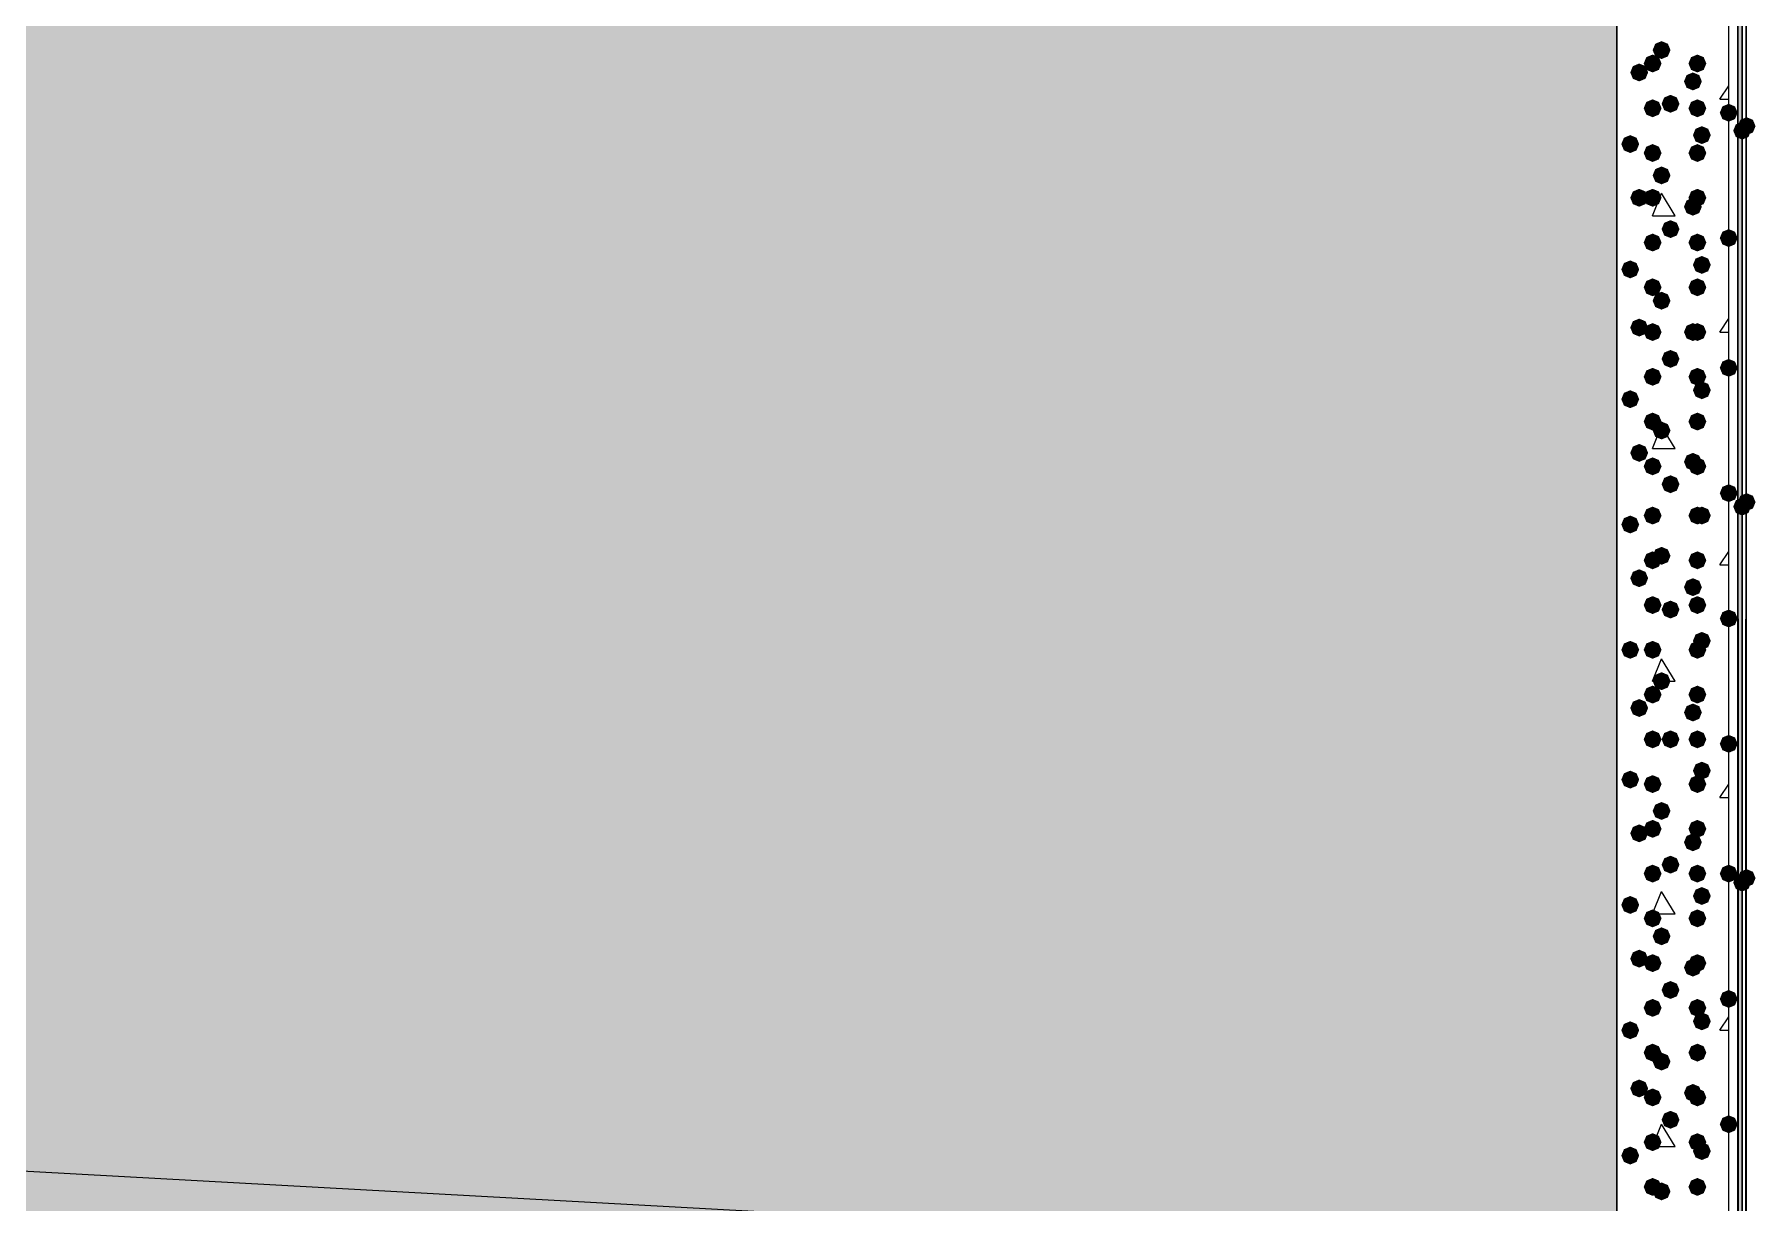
# Model space of a CAD drawing. Header units: millimetres. Extents: x 0 to 420, y 0 to 297.
# Drawn here: x 364.55 to 380.83, y 207.29 to 218.33 of the extents above; entities that cross this region are included whole.
import ezdxf

# ---------------------------------------------------------------- set-up
doc = ezdxf.new("R2010")
doc.units = ezdxf.units.MM
doc.layers.get('0').update_dxf_attribs({"linetype": 'CONTINUOUS'})

msp = doc.modelspace()

# ---------------------------------------------------------------- hatches: boundary and pattern name
at = {"true_color": 0x000007}
h = msp.add_hatch(color=0, dxfattribs=at)
h.paths.add_polyline_path([(380.703667, 228.049667), (380.661333, 228.049667), (380.703667, 84.455)], flags=0)
h.paths.add_polyline_path([(380.661333, 228.049667), (380.703667, 84.455), (380.661333, 84.455)], flags=0)
at = {"true_color": 0x000008}
h = msp.add_hatch(color=0, dxfattribs=at)
h.paths.add_polyline_path([(379.518333, 225.806), (33.401, 225.806), (379.518333, 206.756)], flags=0)
h.paths.add_polyline_path([(33.401, 225.806), (379.518333, 206.756), (33.401, 206.756)], flags=0)
for points in [[(379.941667, 218.059), (379.916796, 217.999204), (379.857, 217.974333), (379.797204, 217.999204), (379.772333, 218.059), (379.797204, 218.118796), (379.857, 218.143667), (379.916796, 218.118796)], [(380.026333, 218.186), (380.001463, 218.126204), (379.941667, 218.101333), (379.881871, 218.126204), (379.857, 218.186), (379.881871, 218.245796), (379.941667, 218.270667), (380.001462, 218.245796)], [(380.365, 218.059), (380.340129, 217.999204), (380.280333, 217.974333), (380.220537, 217.999204), (380.195667, 218.059), (380.220537, 218.118796), (380.280333, 218.143667), (380.340129, 218.118796)], [(379.814667, 217.974333), (379.789796, 217.914537), (379.73, 217.889667), (379.670204, 217.914537), (379.645333, 217.974333), (379.670204, 218.034129), (379.73, 218.059), (379.789796, 218.034129)], [(380.322667, 217.889667), (380.297796, 217.829871), (380.238, 217.805), (380.178204, 217.829871), (380.153333, 217.889667), (380.178204, 217.949462), (380.238, 217.974333), (380.297796, 217.949463)], [(379.941667, 217.635667), (379.916796, 217.575871), (379.857, 217.551), (379.797204, 217.575871), (379.772333, 217.635667), (379.797204, 217.695462), (379.857, 217.720333), (379.916796, 217.695463)], [(380.111, 217.678), (380.086129, 217.618204), (380.026333, 217.593333), (379.966537, 217.618204), (379.941667, 217.678), (379.966537, 217.737796), (380.026333, 217.762667), (380.086129, 217.737796)], [(380.365, 217.635667), (380.340129, 217.575871), (380.280333, 217.551), (380.220537, 217.575871), (380.195667, 217.635667), (380.220537, 217.695462), (380.280333, 217.720333), (380.340129, 217.695463)], [(380.661333, 217.593333), (380.636462, 217.533537), (380.576667, 217.508667), (380.516871, 217.533537), (380.492, 217.593333), (380.516871, 217.653129), (380.576667, 217.678), (380.636462, 217.653129)], [(380.407333, 217.381667), (380.382462, 217.321871), (380.322667, 217.297), (380.262871, 217.321871), (380.238, 217.381667), (380.262871, 217.441462), (380.322667, 217.466333), (380.382462, 217.441463)], [(379.73, 217.297), (379.705129, 217.237204), (379.645333, 217.212333), (379.585537, 217.237204), (379.560667, 217.297), (379.585537, 217.356796), (379.645333, 217.381667), (379.705129, 217.356796)], [(379.941667, 217.212333), (379.916796, 217.152537), (379.857, 217.127667), (379.797204, 217.152537), (379.772333, 217.212333), (379.797204, 217.272129), (379.857, 217.297), (379.916796, 217.272129)], [(380.365, 217.212333), (380.340129, 217.152537), (380.280333, 217.127667), (380.220537, 217.152537), (380.195667, 217.212333), (380.220537, 217.272129), (380.280333, 217.297), (380.340129, 217.272129)], [(380.026333, 217.000667), (380.001463, 216.940871), (379.941667, 216.916), (379.881871, 216.940871), (379.857, 217.000667), (379.881871, 217.060462), (379.941667, 217.085333), (380.001462, 217.060463)], [(379.814667, 216.789), (379.789796, 216.729204), (379.73, 216.704333), (379.670204, 216.729204), (379.645333, 216.789), (379.670204, 216.848796), (379.73, 216.873667), (379.789796, 216.848796)], [(379.941667, 216.789), (379.916796, 216.729204), (379.857, 216.704333), (379.797204, 216.729204), (379.772333, 216.789), (379.797204, 216.848796), (379.857, 216.873667), (379.916796, 216.848796)], [(380.365, 216.789), (380.340129, 216.729204), (380.280333, 216.704333), (380.220537, 216.729204), (380.195667, 216.789), (380.220537, 216.848796), (380.280333, 216.873667), (380.340129, 216.848796)], [(380.322667, 216.704333), (380.297796, 216.644537), (380.238, 216.619667), (380.178204, 216.644537), (380.153333, 216.704333), (380.178204, 216.764129), (380.238, 216.789), (380.297796, 216.764129)], [(380.111, 216.492667), (380.086129, 216.432871), (380.026333, 216.408), (379.966537, 216.432871), (379.941667, 216.492667), (379.966537, 216.552462), (380.026333, 216.577333), (380.086129, 216.552463)], [(380.661333, 216.408), (380.636462, 216.348204), (380.576667, 216.323333), (380.516871, 216.348204), (380.492, 216.408), (380.516871, 216.467796), (380.576667, 216.492667), (380.636462, 216.467796)], [(379.941667, 216.365667), (379.916796, 216.305871), (379.857, 216.281), (379.797204, 216.305871), (379.772333, 216.365667), (379.797204, 216.425462), (379.857, 216.450333), (379.916796, 216.425463)], [(380.365, 216.365667), (380.340129, 216.305871), (380.280333, 216.281), (380.220537, 216.305871), (380.195667, 216.365667), (380.220537, 216.425462), (380.280333, 216.450333), (380.340129, 216.425463)], [(379.73, 216.111667), (379.705129, 216.051871), (379.645333, 216.027), (379.585537, 216.051871), (379.560667, 216.111667), (379.585537, 216.171462), (379.645333, 216.196333), (379.705129, 216.171463)], [(380.407333, 216.154), (380.382462, 216.094204), (380.322667, 216.069333), (380.262871, 216.094204), (380.238, 216.154), (380.262871, 216.213796), (380.322667, 216.238667), (380.382462, 216.213796)], [(379.941667, 215.942333), (379.916796, 215.882537), (379.857, 215.857667), (379.797204, 215.882537), (379.772333, 215.942333), (379.797204, 216.002129), (379.857, 216.027), (379.916796, 216.002129)], [(380.365, 215.942333), (380.340129, 215.882537), (380.280333, 215.857667), (380.220537, 215.882537), (380.195667, 215.942333), (380.220537, 216.002129), (380.280333, 216.027), (380.340129, 216.002129)], [(380.026333, 215.815333), (380.001463, 215.755537), (379.941667, 215.730667), (379.881871, 215.755537), (379.857, 215.815333), (379.881871, 215.875129), (379.941667, 215.9), (380.001462, 215.875129)], [(379.814667, 215.561333), (379.789796, 215.501537), (379.73, 215.476667), (379.670204, 215.501537), (379.645333, 215.561333), (379.670204, 215.621129), (379.73, 215.646), (379.789796, 215.621129)], [(379.941667, 215.519), (379.916796, 215.459204), (379.857, 215.434333), (379.797204, 215.459204), (379.772333, 215.519), (379.797204, 215.578796), (379.857, 215.603667), (379.916796, 215.578796)], [(380.322667, 215.519), (380.297796, 215.459204), (380.238, 215.434333), (380.178204, 215.459204), (380.153333, 215.519), (380.178204, 215.578796), (380.238, 215.603667), (380.297796, 215.578796)], [(380.365, 215.519), (380.340129, 215.459204), (380.280333, 215.434333), (380.220537, 215.459204), (380.195667, 215.519), (380.220537, 215.578796), (380.280333, 215.603667), (380.340129, 215.578796)], [(380.111, 215.265), (380.086129, 215.205204), (380.026333, 215.180333), (379.966537, 215.205204), (379.941667, 215.265), (379.966537, 215.324796), (380.026333, 215.349667), (380.086129, 215.324796)], [(380.661333, 215.180333), (380.636462, 215.120537), (380.576667, 215.095667), (380.516871, 215.120537), (380.492, 215.180333), (380.516871, 215.240129), (380.576667, 215.265), (380.636462, 215.240129)], [(379.941667, 215.095667), (379.916796, 215.035871), (379.857, 215.011), (379.797204, 215.035871), (379.772333, 215.095667), (379.797204, 215.155462), (379.857, 215.180333), (379.916796, 215.155463)], [(380.365, 215.095667), (380.340129, 215.035871), (380.280333, 215.011), (380.220537, 215.035871), (380.195667, 215.095667), (380.220537, 215.155462), (380.280333, 215.180333), (380.340129, 215.155463)], [(380.407333, 214.968667), (380.382462, 214.908871), (380.322667, 214.884), (380.262871, 214.908871), (380.238, 214.968667), (380.262871, 215.028462), (380.322667, 215.053333), (380.382462, 215.028463)], [(379.73, 214.884), (379.705129, 214.824204), (379.645333, 214.799333), (379.585537, 214.824204), (379.560667, 214.884), (379.585537, 214.943796), (379.645333, 214.968667), (379.705129, 214.943796)], [(379.941667, 214.672333), (379.916796, 214.612537), (379.857, 214.587667), (379.797204, 214.612537), (379.772333, 214.672333), (379.797204, 214.732129), (379.857, 214.757), (379.916796, 214.732129)], [(380.365, 214.672333), (380.340129, 214.612537), (380.280333, 214.587667), (380.220537, 214.612537), (380.195667, 214.672333), (380.220537, 214.732129), (380.280333, 214.757), (380.340129, 214.732129)], [(380.026333, 214.587667), (380.001463, 214.527871), (379.941667, 214.503), (379.881871, 214.527871), (379.857, 214.587667), (379.881871, 214.647462), (379.941667, 214.672333), (380.001462, 214.647463)], [(379.814667, 214.376), (379.789796, 214.316204), (379.73, 214.291333), (379.670204, 214.316204), (379.645333, 214.376), (379.670204, 214.435796), (379.73, 214.460667), (379.789796, 214.435796)], [(380.322667, 214.291333), (380.297796, 214.231537), (380.238, 214.206667), (380.178204, 214.231537), (380.153333, 214.291333), (380.178204, 214.351129), (380.238, 214.376), (380.297796, 214.351129)], [(379.941667, 214.249), (379.916796, 214.189204), (379.857, 214.164333), (379.797204, 214.189204), (379.772333, 214.249), (379.797204, 214.308796), (379.857, 214.333667), (379.916796, 214.308796)], [(380.365, 214.249), (380.340129, 214.189204), (380.280333, 214.164333), (380.220537, 214.189204), (380.195667, 214.249), (380.220537, 214.308796), (380.280333, 214.333667), (380.340129, 214.308796)], [(380.111, 214.079667), (380.086129, 214.019871), (380.026333, 213.995), (379.966537, 214.019871), (379.941667, 214.079667), (379.966537, 214.139462), (380.026333, 214.164333), (380.086129, 214.139463)], [(380.661333, 213.995), (380.636462, 213.935204), (380.576667, 213.910333), (380.516871, 213.935204), (380.492, 213.995), (380.516871, 214.054796), (380.576667, 214.079667), (380.636462, 214.054796)], [(379.73, 213.698667), (379.705129, 213.638871), (379.645333, 213.614), (379.585537, 213.638871), (379.560667, 213.698667), (379.585537, 213.758462), (379.645333, 213.783333), (379.705129, 213.758463)], [(379.941667, 213.783333), (379.916796, 213.723537), (379.857, 213.698667), (379.797204, 213.723537), (379.772333, 213.783333), (379.797204, 213.843129), (379.857, 213.868), (379.916796, 213.843129)], [(380.365, 213.783333), (380.340129, 213.723537), (380.280333, 213.698667), (380.220537, 213.723537), (380.195667, 213.783333), (380.220537, 213.843129), (380.280333, 213.868), (380.340129, 213.843129)], [(380.407333, 213.783333), (380.382462, 213.723537), (380.322667, 213.698667), (380.262871, 213.723537), (380.238, 213.783333), (380.262871, 213.843129), (380.322667, 213.868), (380.382462, 213.843129)], [(379.941667, 213.36), (379.916796, 213.300204), (379.857, 213.275333), (379.797204, 213.300204), (379.772333, 213.36), (379.797204, 213.419796), (379.857, 213.444667), (379.916796, 213.419796)], [(380.026333, 213.402333), (380.001463, 213.342537), (379.941667, 213.317667), (379.881871, 213.342537), (379.857, 213.402333), (379.881871, 213.462129), (379.941667, 213.487), (380.001462, 213.462129)], [(380.365, 213.36), (380.340129, 213.300204), (380.280333, 213.275333), (380.220537, 213.300204), (380.195667, 213.36), (380.220537, 213.419796), (380.280333, 213.444667), (380.340129, 213.419796)], [(379.814667, 213.190667), (379.789796, 213.130871), (379.73, 213.106), (379.670204, 213.130871), (379.645333, 213.190667), (379.670204, 213.250462), (379.73, 213.275333), (379.789796, 213.250463)], [(380.322667, 213.106), (380.297796, 213.046204), (380.238, 213.021333), (380.178204, 213.046204), (380.153333, 213.106), (380.178204, 213.165796), (380.238, 213.190667), (380.297796, 213.165796)], [(379.941667, 212.936667), (379.916796, 212.876871), (379.857, 212.852), (379.797204, 212.876871), (379.772333, 212.936667), (379.797204, 212.996462), (379.857, 213.021333), (379.916796, 212.996463)], [(380.111, 212.894333), (380.086129, 212.834537), (380.026333, 212.809667), (379.966537, 212.834537), (379.941667, 212.894333), (379.966537, 212.954129), (380.026333, 212.979), (380.086129, 212.954129)], [(380.365, 212.936667), (380.340129, 212.876871), (380.280333, 212.852), (380.220537, 212.876871), (380.195667, 212.936667), (380.220537, 212.996462), (380.280333, 213.021333), (380.340129, 212.996463)], [(380.661333, 212.809667), (380.636462, 212.749871), (380.576667, 212.725), (380.516871, 212.749871), (380.492, 212.809667), (380.516871, 212.869462), (380.576667, 212.894333), (380.636462, 212.869463)], [(379.73, 212.513333), (379.705129, 212.453537), (379.645333, 212.428667), (379.585537, 212.453537), (379.560667, 212.513333), (379.585537, 212.573129), (379.645333, 212.598), (379.705129, 212.573129)], [(379.941667, 212.513333), (379.916796, 212.453537), (379.857, 212.428667), (379.797204, 212.453537), (379.772333, 212.513333), (379.797204, 212.573129), (379.857, 212.598), (379.916796, 212.573129)], [(380.365, 212.513333), (380.340129, 212.453537), (380.280333, 212.428667), (380.220537, 212.453537), (380.195667, 212.513333), (380.220537, 212.573129), (380.280333, 212.598), (380.340129, 212.573129)], [(380.407333, 212.598), (380.382462, 212.538204), (380.322667, 212.513333), (380.262871, 212.538204), (380.238, 212.598), (380.262871, 212.657796), (380.322667, 212.682667), (380.382462, 212.657796)], [(380.026333, 212.217), (380.001463, 212.157204), (379.941667, 212.132333), (379.881871, 212.157204), (379.857, 212.217), (379.881871, 212.276796), (379.941667, 212.301667), (380.001462, 212.276796)], [(379.941667, 212.09), (379.916796, 212.030204), (379.857, 212.005333), (379.797204, 212.030204), (379.772333, 212.09), (379.797204, 212.149796), (379.857, 212.174667), (379.916796, 212.149796)], [(380.365, 212.09), (380.340129, 212.030204), (380.280333, 212.005333), (380.220537, 212.030204), (380.195667, 212.09), (380.220537, 212.149796), (380.280333, 212.174667), (380.340129, 212.149796)], [(379.814667, 211.963), (379.789796, 211.903204), (379.73, 211.878333), (379.670204, 211.903204), (379.645333, 211.963), (379.670204, 212.022796), (379.73, 212.047667), (379.789796, 212.022796)], [(380.322667, 211.920667), (380.297796, 211.860871), (380.238, 211.836), (380.178204, 211.860871), (380.153333, 211.920667), (380.178204, 211.980462), (380.238, 212.005333), (380.297796, 211.980463)], [(379.941667, 211.666667), (379.916796, 211.606871), (379.857, 211.582), (379.797204, 211.606871), (379.772333, 211.666667), (379.797204, 211.726462), (379.857, 211.751333), (379.916796, 211.726463)], [(380.111, 211.666667), (380.086129, 211.606871), (380.026333, 211.582), (379.966537, 211.606871), (379.941667, 211.666667), (379.966537, 211.726462), (380.026333, 211.751333), (380.086129, 211.726463)], [(380.365, 211.666667), (380.340129, 211.606871), (380.280333, 211.582), (380.220537, 211.606871), (380.195667, 211.666667), (380.220537, 211.726462), (380.280333, 211.751333), (380.340129, 211.726463)], [(380.661333, 211.624333), (380.636462, 211.564537), (380.576667, 211.539667), (380.516871, 211.564537), (380.492, 211.624333), (380.516871, 211.684129), (380.576667, 211.709), (380.636462, 211.684129)], [(380.407333, 211.370333), (380.382462, 211.310537), (380.322667, 211.285667), (380.262871, 211.310537), (380.238, 211.370333), (380.262871, 211.430129), (380.322667, 211.455), (380.382462, 211.430129)], [(379.73, 211.285667), (379.705129, 211.225871), (379.645333, 211.201), (379.585537, 211.225871), (379.560667, 211.285667), (379.585537, 211.345462), (379.645333, 211.370333), (379.705129, 211.345463)], [(379.941667, 211.243333), (379.916796, 211.183538), (379.857, 211.158667), (379.797204, 211.183538), (379.772333, 211.243333), (379.797204, 211.303129), (379.857, 211.328), (379.916796, 211.303129)], [(380.365, 211.243333), (380.340129, 211.183538), (380.280333, 211.158667), (380.220537, 211.183538), (380.195667, 211.243333), (380.220537, 211.303129), (380.280333, 211.328), (380.340129, 211.303129)], [(380.026333, 210.989333), (380.001463, 210.929537), (379.941667, 210.904667), (379.881871, 210.929537), (379.857, 210.989333), (379.881871, 211.049129), (379.941667, 211.074), (380.001462, 211.049129)], [(379.814667, 210.777667), (379.789796, 210.717871), (379.73, 210.693), (379.670204, 210.717871), (379.645333, 210.777667), (379.670204, 210.837462), (379.73, 210.862333), (379.789796, 210.837463)], [(379.941667, 210.82), (379.916796, 210.760204), (379.857, 210.735333), (379.797204, 210.760204), (379.772333, 210.82), (379.797204, 210.879796), (379.857, 210.904667), (379.916796, 210.879796)], [(380.365, 210.82), (380.340129, 210.760204), (380.280333, 210.735333), (380.220537, 210.760204), (380.195667, 210.82), (380.220537, 210.879796), (380.280333, 210.904667), (380.340129, 210.879796)], [(380.322667, 210.693), (380.297796, 210.633204), (380.238, 210.608333), (380.178204, 210.633204), (380.153333, 210.693), (380.178204, 210.752796), (380.238, 210.777667), (380.297796, 210.752796)], [(379.941667, 210.396667), (379.916796, 210.336871), (379.857, 210.312), (379.797204, 210.336871), (379.772333, 210.396667), (379.797204, 210.456462), (379.857, 210.481333), (379.916796, 210.456463)], [(380.111, 210.481333), (380.086129, 210.421537), (380.026333, 210.396667), (379.966537, 210.421537), (379.941667, 210.481333), (379.966537, 210.541129), (380.026333, 210.566), (380.086129, 210.541129)], [(380.365, 210.396667), (380.340129, 210.336871), (380.280333, 210.312), (380.220537, 210.336871), (380.195667, 210.396667), (380.220537, 210.456462), (380.280333, 210.481333), (380.340129, 210.456463)], [(380.661333, 210.396667), (380.636462, 210.336871), (380.576667, 210.312), (380.516871, 210.336871), (380.492, 210.396667), (380.516871, 210.456462), (380.576667, 210.481333), (380.636462, 210.456463)], [(379.73, 210.100333), (379.705129, 210.040537), (379.645333, 210.015667), (379.585537, 210.040537), (379.560667, 210.100333), (379.585537, 210.160129), (379.645333, 210.185), (379.705129, 210.160129)], [(380.407333, 210.185), (380.382462, 210.125204), (380.322667, 210.100333), (380.262871, 210.125204), (380.238, 210.185), (380.262871, 210.244796), (380.322667, 210.269667), (380.382462, 210.244796)], [(379.941667, 209.973333), (379.916796, 209.913537), (379.857, 209.888667), (379.797204, 209.913537), (379.772333, 209.973333), (379.797204, 210.033129), (379.857, 210.058), (379.916796, 210.033129)], [(380.365, 209.973333), (380.340129, 209.913537), (380.280333, 209.888667), (380.220537, 209.913537), (380.195667, 209.973333), (380.220537, 210.033129), (380.280333, 210.058), (380.340129, 210.033129)], [(380.026333, 209.804), (380.001463, 209.744204), (379.941667, 209.719333), (379.881871, 209.744204), (379.857, 209.804), (379.881871, 209.863796), (379.941667, 209.888667), (380.001462, 209.863796)], [(379.814667, 209.592333), (379.789796, 209.532537), (379.73, 209.507667), (379.670204, 209.532537), (379.645333, 209.592333), (379.670204, 209.652129), (379.73, 209.677), (379.789796, 209.652129)], [(379.941667, 209.55), (379.916796, 209.490204), (379.857, 209.465333), (379.797204, 209.490204), (379.772333, 209.55), (379.797204, 209.609796), (379.857, 209.634667), (379.916796, 209.609796)], [(380.322667, 209.507667), (380.297796, 209.447871), (380.238, 209.423), (380.178204, 209.447871), (380.153333, 209.507667), (380.178204, 209.567462), (380.238, 209.592333), (380.297796, 209.567463)], [(380.365, 209.55), (380.340129, 209.490204), (380.280333, 209.465333), (380.220537, 209.490204), (380.195667, 209.55), (380.220537, 209.609796), (380.280333, 209.634667), (380.340129, 209.609796)], [(380.111, 209.296), (380.086129, 209.236204), (380.026333, 209.211333), (379.966537, 209.236204), (379.941667, 209.296), (379.966537, 209.355796), (380.026333, 209.380667), (380.086129, 209.355796)], [(379.941667, 209.126667), (379.916796, 209.066871), (379.857, 209.042), (379.797204, 209.066871), (379.772333, 209.126667), (379.797204, 209.186462), (379.857, 209.211333), (379.916796, 209.186463)], [(380.365, 209.126667), (380.340129, 209.066871), (380.280333, 209.042), (380.220537, 209.066871), (380.195667, 209.126667), (380.220537, 209.186462), (380.280333, 209.211333), (380.340129, 209.186463)], [(380.661333, 209.211333), (380.636462, 209.151537), (380.576667, 209.126667), (380.516871, 209.151537), (380.492, 209.211333), (380.516871, 209.271129), (380.576667, 209.296), (380.636462, 209.271129)], [(379.73, 208.915), (379.705129, 208.855204), (379.645333, 208.830333), (379.585537, 208.855204), (379.560667, 208.915), (379.585537, 208.974796), (379.645333, 208.999667), (379.705129, 208.974796)], [(380.407333, 208.999667), (380.382462, 208.939871), (380.322667, 208.915), (380.262871, 208.939871), (380.238, 208.999667), (380.262871, 209.059462), (380.322667, 209.084333), (380.382462, 209.059463)], [(379.941667, 208.703333), (379.916796, 208.643537), (379.857, 208.618667), (379.797204, 208.643537), (379.772333, 208.703333), (379.797204, 208.763129), (379.857, 208.788), (379.916796, 208.763129)], [(380.026333, 208.618667), (380.001463, 208.558871), (379.941667, 208.534), (379.881871, 208.558871), (379.857, 208.618667), (379.881871, 208.678462), (379.941667, 208.703333), (380.001462, 208.678463)], [(380.365, 208.703333), (380.340129, 208.643537), (380.280333, 208.618667), (380.220537, 208.643537), (380.195667, 208.703333), (380.220537, 208.763129), (380.280333, 208.788), (380.340129, 208.763129)], [(379.814667, 208.364667), (379.789796, 208.304871), (379.73, 208.28), (379.670204, 208.304871), (379.645333, 208.364667), (379.670204, 208.424462), (379.73, 208.449333), (379.789796, 208.424463)], [(379.941667, 208.28), (379.916796, 208.220204), (379.857, 208.195333), (379.797204, 208.220204), (379.772333, 208.28), (379.797204, 208.339796), (379.857, 208.364667), (379.916796, 208.339796)], [(380.322667, 208.322333), (380.297796, 208.262537), (380.238, 208.237667), (380.178204, 208.262537), (380.153333, 208.322333), (380.178204, 208.382129), (380.238, 208.407), (380.297796, 208.382129)], [(380.365, 208.28), (380.340129, 208.220204), (380.280333, 208.195333), (380.220537, 208.220204), (380.195667, 208.28), (380.220537, 208.339796), (380.280333, 208.364667), (380.340129, 208.339796)], [(380.111, 208.068333), (380.086129, 208.008537), (380.026333, 207.983667), (379.966537, 208.008537), (379.941667, 208.068333), (379.966537, 208.128129), (380.026333, 208.153), (380.086129, 208.128129)], [(380.661333, 208.026), (380.636462, 207.966204), (380.576667, 207.941333), (380.516871, 207.966204), (380.492, 208.026), (380.516871, 208.085796), (380.576667, 208.110667), (380.636462, 208.085796)], [(379.941667, 207.856667), (379.916796, 207.796871), (379.857, 207.772), (379.797204, 207.796871), (379.772333, 207.856667), (379.797204, 207.916462), (379.857, 207.941333), (379.916796, 207.916463)], [(380.365, 207.856667), (380.340129, 207.796871), (380.280333, 207.772), (380.220537, 207.796871), (380.195667, 207.856667), (380.220537, 207.916462), (380.280333, 207.941333), (380.340129, 207.916463)], [(379.73, 207.729667), (379.705129, 207.669871), (379.645333, 207.645), (379.585537, 207.669871), (379.560667, 207.729667), (379.585537, 207.789462), (379.645333, 207.814333), (379.705129, 207.789463)], [(380.407333, 207.772), (380.382462, 207.712204), (380.322667, 207.687333), (380.262871, 207.712204), (380.238, 207.772), (380.262871, 207.831796), (380.322667, 207.856667), (380.382462, 207.831796)], [(379.941667, 207.433333), (379.916796, 207.373538), (379.857, 207.348667), (379.797204, 207.373538), (379.772333, 207.433333), (379.797204, 207.493129), (379.857, 207.518), (379.916796, 207.493129)], [(380.026333, 207.391), (380.001463, 207.331204), (379.941667, 207.306333), (379.881871, 207.331204), (379.857, 207.391), (379.881871, 207.450796), (379.941667, 207.475667), (380.001462, 207.450796)], [(380.365, 207.433333), (380.340129, 207.373538), (380.280333, 207.348667), (380.220537, 207.373538), (380.195667, 207.433333), (380.220537, 207.493129), (380.280333, 207.518), (380.340129, 207.493129)]]:
    msp.add_hatch(color=0, dxfattribs=at).paths.add_polyline_path(points, flags=0)
at = {"true_color": 0x0000fe}
for points in [[(380.788333, 217.424), (380.763462, 217.364204), (380.703667, 217.339333), (380.643871, 217.364204), (380.619, 217.424), (380.643871, 217.483796), (380.703667, 217.508667), (380.763462, 217.483796)], [(380.788333, 217.424), (380.763462, 217.364204), (380.703667, 217.339333), (380.643871, 217.364204), (380.619, 217.424), (380.643871, 217.483796), (380.703667, 217.508667), (380.763462, 217.483796)], [(380.788333, 217.424), (380.763462, 217.364204), (380.703667, 217.339333), (380.643871, 217.364204), (380.619, 217.424), (380.643871, 217.483796), (380.703667, 217.508667), (380.763462, 217.483796)], [(380.830667, 217.466333), (380.805796, 217.406537), (380.746, 217.381667), (380.686204, 217.406537), (380.661333, 217.466333), (380.686204, 217.526129), (380.746, 217.551), (380.805796, 217.526129)], [(380.788333, 213.868), (380.763462, 213.808204), (380.703667, 213.783333), (380.643871, 213.808204), (380.619, 213.868), (380.643871, 213.927796), (380.703667, 213.952667), (380.763462, 213.927796)], [(380.788333, 213.868), (380.763462, 213.808204), (380.703667, 213.783333), (380.643871, 213.808204), (380.619, 213.868), (380.643871, 213.927796), (380.703667, 213.952667), (380.763462, 213.927796)], [(380.788333, 213.868), (380.763462, 213.808204), (380.703667, 213.783333), (380.643871, 213.808204), (380.619, 213.868), (380.643871, 213.927796), (380.703667, 213.952667), (380.763462, 213.927796)], [(380.830667, 213.910333), (380.805796, 213.850537), (380.746, 213.825667), (380.686204, 213.850537), (380.661333, 213.910333), (380.686204, 213.970129), (380.746, 213.995), (380.805796, 213.970129)], [(380.788333, 210.312), (380.763462, 210.252204), (380.703667, 210.227333), (380.643871, 210.252204), (380.619, 210.312), (380.643871, 210.371796), (380.703667, 210.396667), (380.763462, 210.371796)], [(380.788333, 210.312), (380.763462, 210.252204), (380.703667, 210.227333), (380.643871, 210.252204), (380.619, 210.312), (380.643871, 210.371796), (380.703667, 210.396667), (380.763462, 210.371796)], [(380.788333, 210.312), (380.763462, 210.252204), (380.703667, 210.227333), (380.643871, 210.252204), (380.619, 210.312), (380.643871, 210.371796), (380.703667, 210.396667), (380.763462, 210.371796)], [(380.830667, 210.354333), (380.805796, 210.294537), (380.746, 210.269667), (380.686204, 210.294537), (380.661333, 210.354333), (380.686204, 210.414129), (380.746, 210.439), (380.805796, 210.414129)]]:
    msp.add_hatch(color=0, dxfattribs=at).paths.add_polyline_path(points, flags=0)

# ---------------------------------------------------------------- linework, layer by layer
at = {"color": 0, "true_color": 0x000007}
for points in [[(380.703667, 228.049667), (380.661333, 228.049667), (380.703667, 84.455)], [(380.661333, 228.049667), (380.703667, 84.455), (380.661333, 84.455)], [(380.746, 228.049667), (380.703667, 228.049667), (380.703667, 84.412667)], [(380.703667, 228.049667), (380.703667, 84.412667)]]:
    msp.add_lwpolyline(points, close=True, dxfattribs=at)
for points in [[(380.661333, 228.049667), (380.661333, 84.455)], [(380.746, 84.412667), (380.746, 228.092), (380.703667, 228.092)], [(380.703667, 228.049667), (380.703667, 84.412667)], [(380.703667, 228.049667), (380.703667, 84.455), (380.703667, 84.412667)], [(379.518333, 225.806), (379.518333, 206.756)], [(380.576667, 206.756), (380.576667, 225.806)]]:
    msp.add_lwpolyline(points, dxfattribs=at)
at = {"color": 0, "true_color": 0x000008}
for points in [[(379.518333, 225.806), (33.401, 225.806), (379.518333, 206.756)], [(33.401, 225.806), (379.518333, 206.756), (33.401, 206.756)]]:
    msp.add_lwpolyline(points, close=True, dxfattribs=at)
for points in [[(380.492, 217.720333), (380.576667, 217.847333)], [(380.492, 217.720333), (380.576667, 217.720333)], [(379.857, 216.619667), (379.941667, 216.831333)], [(380.068667, 216.619667), (379.941667, 216.831333)], [(379.857, 216.619667), (380.068667, 216.619667)], [(380.492, 215.519), (380.576667, 215.646)], [(380.492, 215.519), (380.576667, 215.519)], [(379.857, 214.418333), (379.941667, 214.63)], [(380.068667, 214.418333), (379.941667, 214.63)], [(379.857, 214.418333), (380.068667, 214.418333)], [(380.492, 213.317667), (380.576667, 213.444667)], [(380.492, 213.317667), (380.576667, 213.317667)], [(379.857, 212.217), (379.941667, 212.428667)], [(380.068667, 212.217), (379.941667, 212.428667)], [(379.857, 212.217), (380.068667, 212.217)], [(380.492, 211.116333), (380.576667, 211.243333)], [(380.492, 211.116333), (380.576667, 211.116333)], [(379.857, 210.015667), (379.941667, 210.227333)], [(380.068667, 210.015667), (379.941667, 210.227333)], [(379.857, 210.015667), (380.068667, 210.015667)], [(380.492, 208.915), (380.576667, 209.042)], [(380.492, 208.915), (380.576667, 208.915)], [(379.857, 207.814333), (379.941667, 208.026)], [(380.068667, 207.814333), (379.941667, 208.026)], [(379.857, 207.814333), (380.068667, 207.814333)]]:
    msp.add_lwpolyline(points, dxfattribs=at)

doc.saveas('drawing.dxf')
